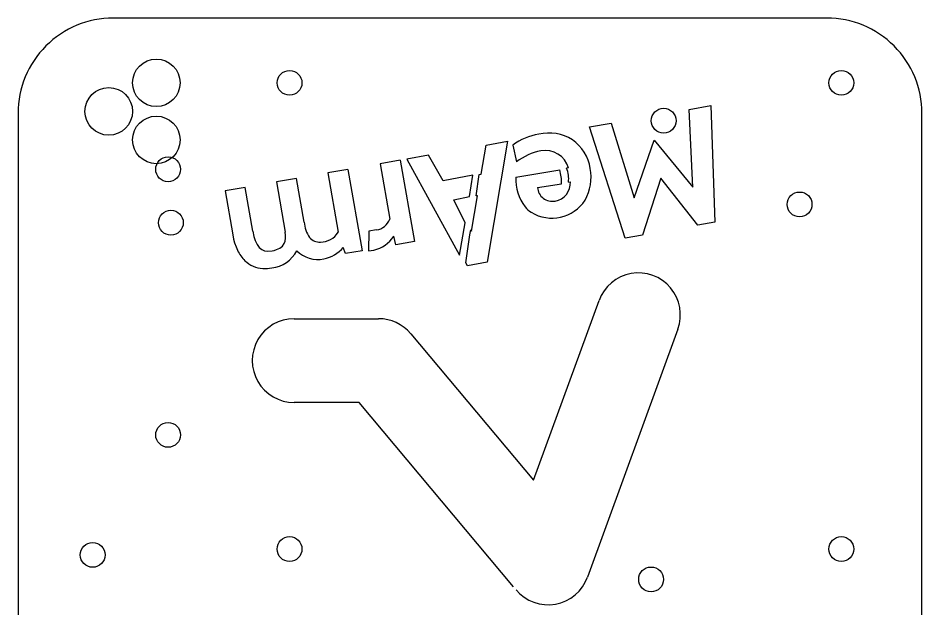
# Model space of a CAD drawing. Extents: x -0.7 to 36.3, y -28.5 to 29.4.
# Drawn here: x -0.68 to 18.32, y -12.08 to 0.34 of the extents above; entities that cross this region are included whole.
import ezdxf

# ---------------------------------------------------------------- set-up
doc = ezdxf.new("R2010")
doc.units = 0
for name, color, linetype in [('FIRST_CUTS', 1, 'CONTINUOUS'), ('LAST_CUT', 250, 'CONTINUOUS'), ('VECTOR_ETCH', 5, 'CONTINUOUS')]:
    doc.layers.add(name, color=color, linetype=linetype)

msp = doc.modelspace()

# ---------------------------------------------------------------- linework, layer by layer
at = {"layer": 'FIRST_CUTS'}
for centre in [(5.022, -1.023), (16.622, -1.023), (12.887, -1.819), (2.47, -2.84), (15.744, -3.579), (2.528, -3.963), (2.471, -8.422), (5.022, -10.823), (16.622, -10.823), (0.884, -10.945), (12.623, -11.461)]:
    msp.add_circle(centre, 0.261, dxfattribs=at)
at = {"layer": 'LAST_CUT'}
msp.add_lwpolyline([(16.316, 0.338), (1.316, 0.338, 0.414214), (-0.684, -1.662), (-0.684, -26.482, 0.414214), (1.316, -28.482), (16.316, -28.482, 0.414214), (18.316, -26.482), (18.316, -1.662, 0.414214)], format="xyb", close=True, dxfattribs=at)
at = {"layer": 'VECTOR_ETCH'}
for p, q in [((13.421, -1.581), (13.876, -1.501)), ((13.876, -1.501), (13.965, -3.954)), ((13.497, -3.218), (13.421, -1.581)), ((11.328, -1.949), (11.783, -1.869)), ((11.783, -1.869), (12.27, -3.437)), ((12.081, -4.285), (11.328, -1.949)), ((9.153, -2.331), (9.607, -2.251)), ((9.607, -2.251), (9.177, -4.795)), ((12.27, -3.437), (12.689, -2.228)), ((12.689, -2.228), (13.497, -3.218)), ((9.049, -2.946), (9.153, -2.331)), ((9.713, -2.332), (9.797, -2.687)), ((7.35, -2.648), (6.926, -2.723)), ((7.35, -2.648), (7.651, -4.358)), ((7.945, -2.544), (7.49, -2.624)), ((7.49, -2.624), (8.597, -4.642)), ((8.252, -3.086), (7.945, -2.544)), ((6.249, -2.842), (5.825, -2.916)), ((6.249, -2.842), (6.549, -4.552)), ((6.926, -2.723), (7.131, -3.889)), ((10.887, -2.813), (10.845, -2.82)), ((5.168, -3.032), (4.747, -3.106)), ((5.33, -3.952), (5.168, -3.032)), ((5.825, -2.916), (6.044, -4.165)), ((8.874, -2.966), (8.252, -3.086)), ((8.804, -3.415), (8.874, -2.966)), ((8.943, -3.401), (9.012, -2.952)), ((9.012, -2.952), (9.049, -2.946)), ((9.783, -3.007), (10.704, -2.854)), ((12.829, -3.028), (12.44, -4.222)), ((13.606, -4.017), (12.829, -3.028)), ((4.09, -3.221), (3.666, -3.296)), ((4.252, -4.141), (4.09, -3.221)), ((4.747, -3.106), (4.933, -4.163)), ((10.237, -3.223), (10.739, -3.144)), ((10.886, -3.109), (10.928, -3.102)), ((3.666, -3.296), (3.828, -4.216)), ((8.477, -3.483), (8.804, -3.415)), ((8.85, -4.141), (8.973, -3.396)), ((8.973, -3.396), (8.943, -3.401)), ((8.713, -3.965), (8.477, -3.483)), ((8.597, -4.642), (8.713, -3.965)), ((13.965, -3.954), (13.606, -4.017)), ((4.252, -4.141), (4.274, -4.25)), ((4.941, -4.225), (4.933, -4.163)), ((6.692, -4.143), (6.681, -4.557)), ((6.85, -4.115), (6.692, -4.143)), ((8.816, -4.22), (8.833, -4.111)), ((8.833, -4.111), (8.85, -4.141)), ((3.828, -4.216), (3.846, -4.31)), ((3.846, -4.31), (3.868, -4.388)), ((4.274, -4.25), (4.303, -4.34)), ((4.303, -4.34), (4.341, -4.422)), ((4.91, -4.403), (4.932, -4.349)), ((4.932, -4.349), (4.941, -4.29)), ((4.941, -4.29), (4.941, -4.225)), ((7.254, -4.428), (7.212, -4.249)), ((7.651, -4.358), (7.254, -4.428)), ((8.726, -4.803), (8.816, -4.22)), ((12.44, -4.222), (12.081, -4.285)), ((3.868, -4.388), (3.898, -4.47)), ((3.898, -4.47), (3.93, -4.543)), ((4.341, -4.422), (4.385, -4.483)), ((4.385, -4.483), (4.438, -4.525)), ((4.438, -4.525), (4.498, -4.551)), ((4.498, -4.551), (4.569, -4.561)), ((4.569, -4.561), (4.654, -4.554)), ((4.654, -4.554), (4.7, -4.544)), ((4.7, -4.544), (4.747, -4.529)), ((4.747, -4.529), (4.784, -4.515)), ((4.784, -4.515), (4.819, -4.496)), ((4.819, -4.496), (4.874, -4.454)), ((4.874, -4.454), (4.91, -4.403)), ((6.2, -4.613), (6.153, -4.484)), ((6.549, -4.552), (6.2, -4.613)), ((6.681, -4.557), (6.793, -4.537)), ((8.763, -4.868), (8.726, -4.803)), ((9.177, -4.795), (8.763, -4.868)), ((10.154, -9.377), (11.529, -5.598)), ((5.12, -5.981), (6.894, -5.981)), ((13.185, -6.201), (11.287, -11.414)), ((7.569, -6.296), (10.154, -9.377)), ((6.483, -7.743), (5.12, -7.743)), ((9.733, -11.617), (6.483, -7.743))]:
    msp.add_line(p, q, dxfattribs=at)
at = {"layer": 'VECTOR_ETCH', "color": 1}
for centre in [(2.222, -1.023), (1.222, -1.623), (2.222, -2.223)]:
    msp.add_circle(centre, 0.5, dxfattribs=at)
at = {"layer": 'VECTOR_ETCH'}
for centre, radius, start, end in [((10.472, -3.027), 0.949, 58.453, 102.7988), ((10.468, -3.36), 1.276, 99.3049, 126.2641), ((10.441, -2.965), 0.914, 8.8385, 54.7613), ((10.523, -3.596), 1.164, 100.8818, 128.6374), ((10.398, -2.954), 0.51, 16.1241, 100.6291), ((10.362, -3.035), 0.529, 351.9218, 23.9643), ((10.368, -3.007), 0.993, 330.9992, 10.6384), ((10.663, -3.078), 0.883, 175.398, 218.7271), ((9.838, -3.106), 0.902, 357.5634, 16.1973), ((10.545, -3.204), 0.309, 183.4977, 280.9886), ((10.543, -3.127), 0.385, 279.081, 3.8048), ((10.537, -3.029), 0.837, 238.6916, 326.6866), ((10.503, -3.167), 0.703, 221.2599, 235.277), ((6.006, -3.895), 0.679, 184.8149, 213.8609), ((6.797, -3.762), 0.357, 278.4503, 339.0678), ((5.672, -3.931), 0.439, 269.9392, 327.7658), ((5.649, -4.104), 0.267, 219.3606, 274.9683), ((6.646, -3.877), 0.677, 282.5529, 326.6609), ((4.599, -4.233), 0.738, 204.8996, 225.7346), ((4.571, -4.237), 0.681, 276.8287, 332.3028), ((5.617, -4.104), 0.631, 225.5293, 281.5865), ((5.611, -4.021), 0.713, 280.741, 319.5225), ((4.489, -4.342), 0.583, 225.9487, 267.0841), ((4.508, -4.049), 0.877, 266.8638, 279.491), ((12.357, -5.899), 0.881, 339.9933, 159.9941), ((5.12, -6.862), 0.881, 89.9993, 270.0007), ((6.894, -6.862), 0.881, 39.9915, 90.0063), ((10.459, -11.112), 0.881, 219.9943, 339.9909)]:
    msp.add_arc(centre, radius, start, end, dxfattribs=at)

doc.saveas('drawing.dxf')
